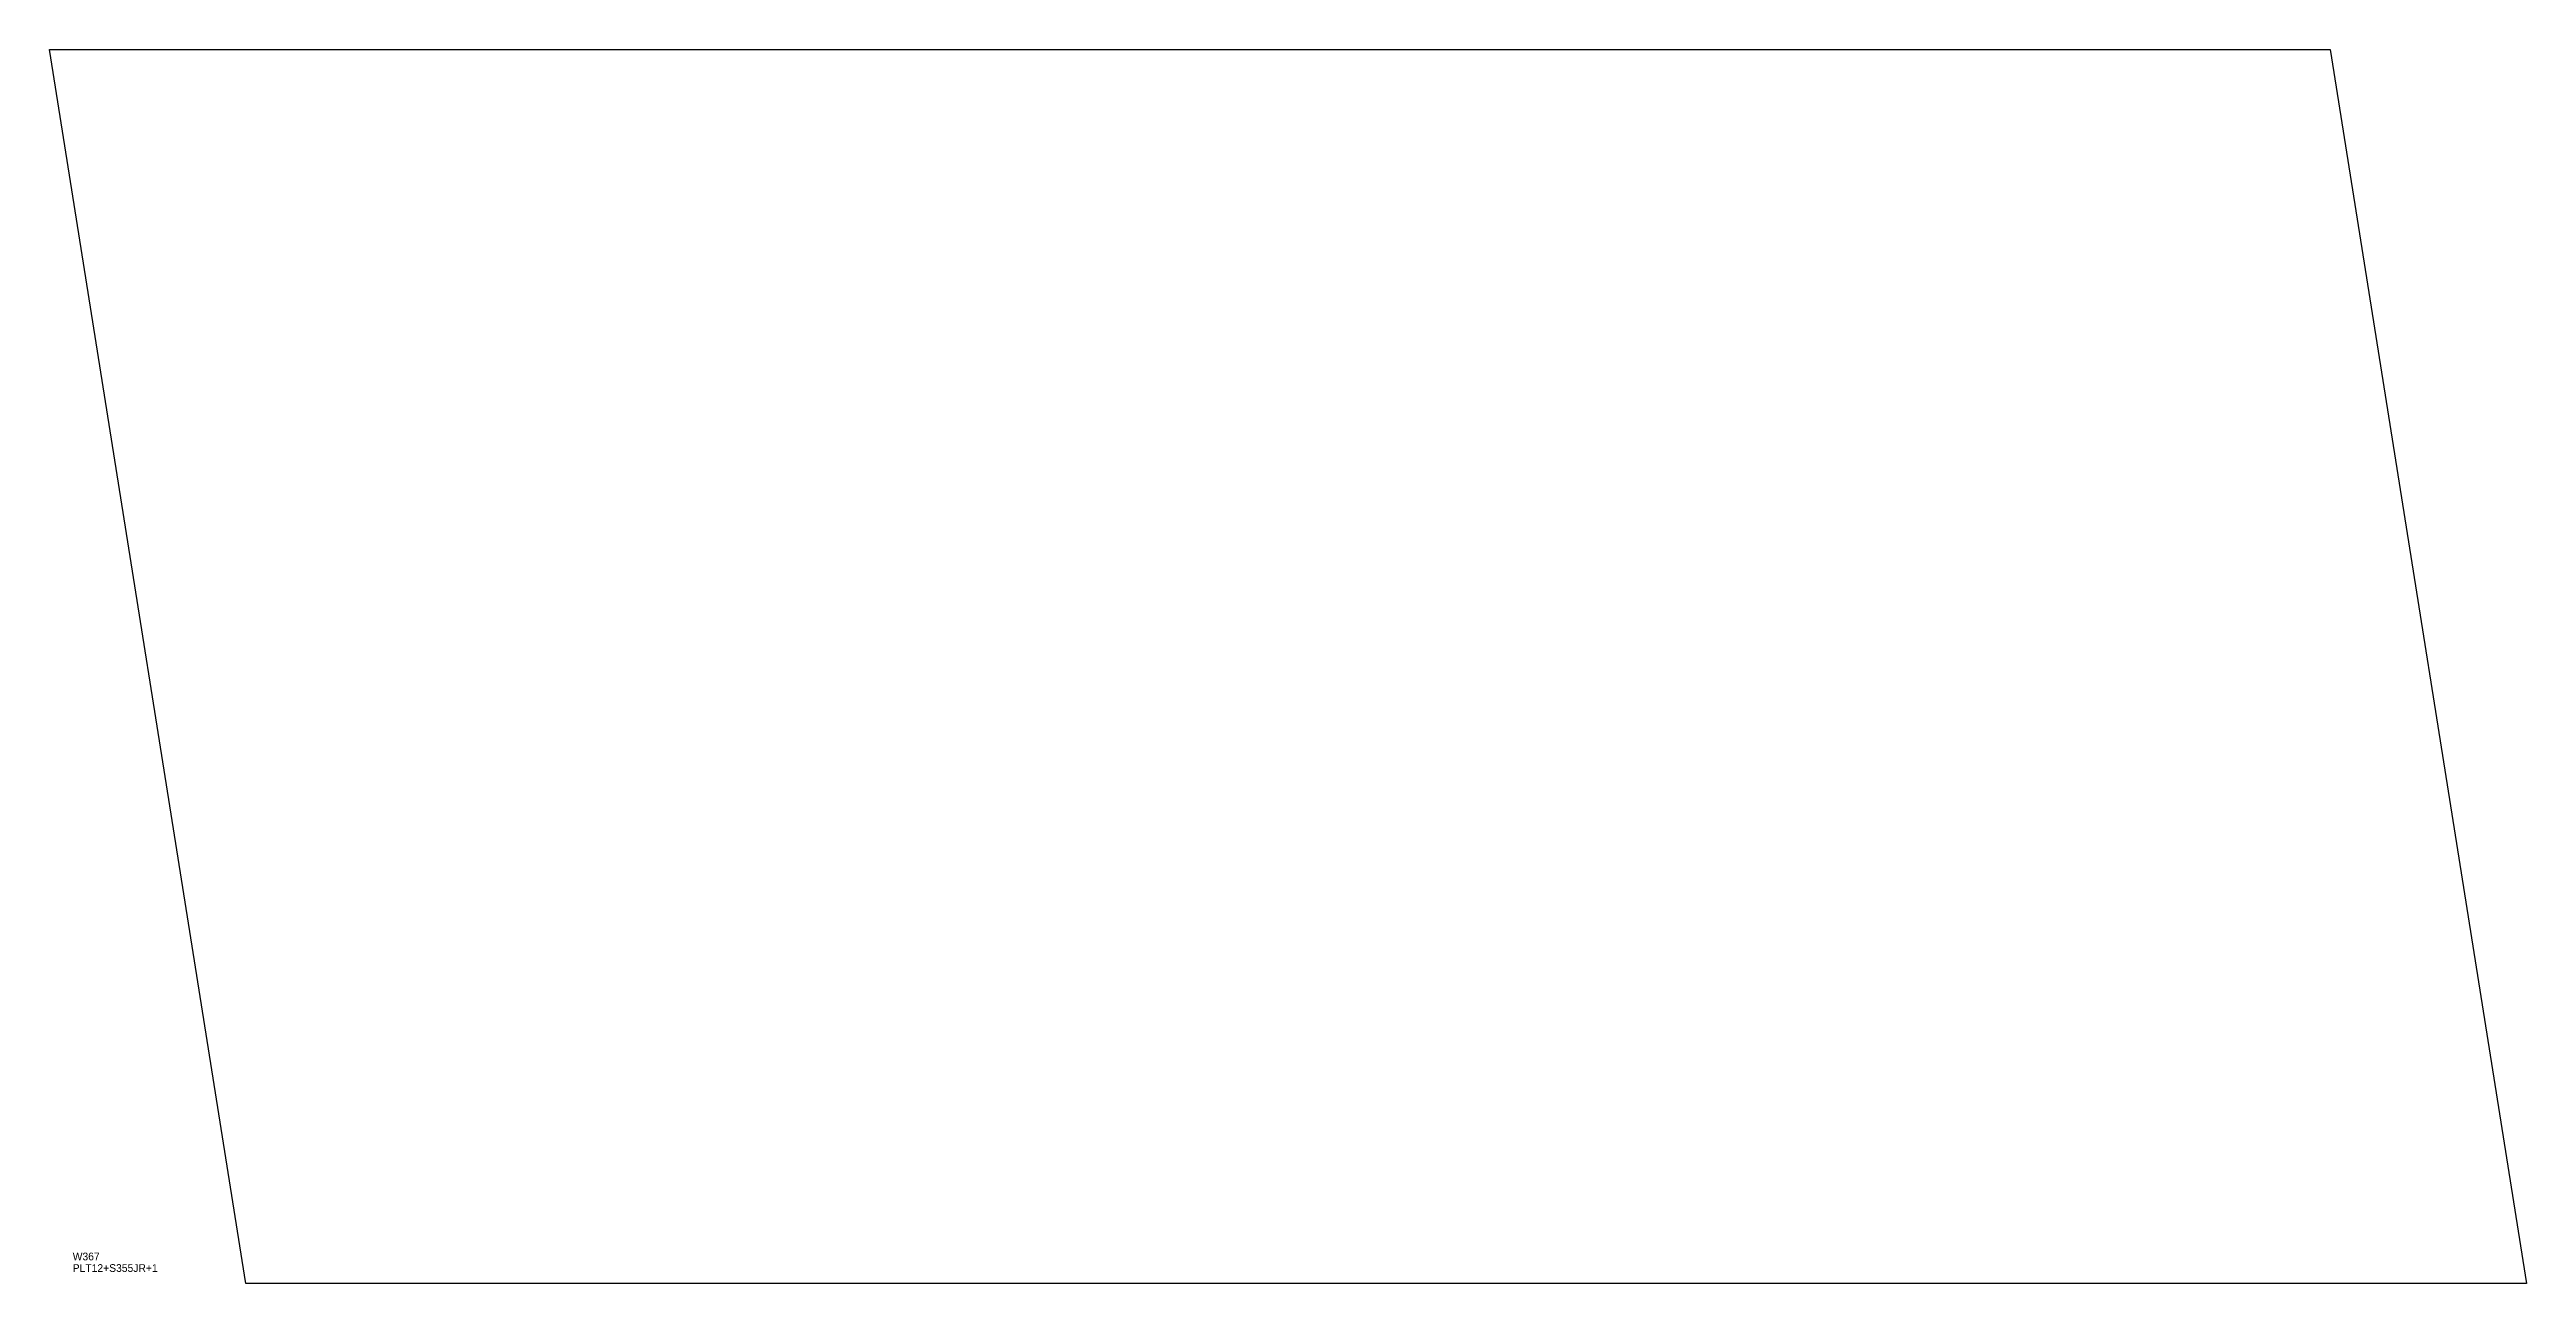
# Model space of a CAD drawing. Extents: x 0 to 3207, y 0 to 1599.
import ezdxf

# ---------------------------------------------------------------- set-up
doc = ezdxf.new("R2010")
doc.units = 0
for name, color, linetype in [('CUT', 7, 'CONTINUOUS'), ('SCRIBE', 3, 'CONTINUOUS'), ('TEXT', 7, 'CONTINUOUS')]:
    doc.layers.add(name, color=color, linetype=linetype)

msp = doc.modelspace()

# ---------------------------------------------------------------- linework, layer by layer
at = {"layer": 'CUT', "color": 7, "linetype": 'CONTINUOUS'}
msp.add_lwpolyline([(0, 1598.6), (2953.08, 1598.6), (3207.28, 0), (254.19, 0)], close=True, dxfattribs=at)

# ---------------------------------------------------------------- texts
at = {"layer": 'SCRIBE', "color": 3}
msp.add_text('W367', height=10, dxfattribs=at).set_placement((30, 30))
at = {"layer": 'TEXT', "color": 7}
msp.add_text('PLT12+S355JR+1', height=10, dxfattribs=at).set_placement((30, 15))

doc.saveas('drawing.dxf')
